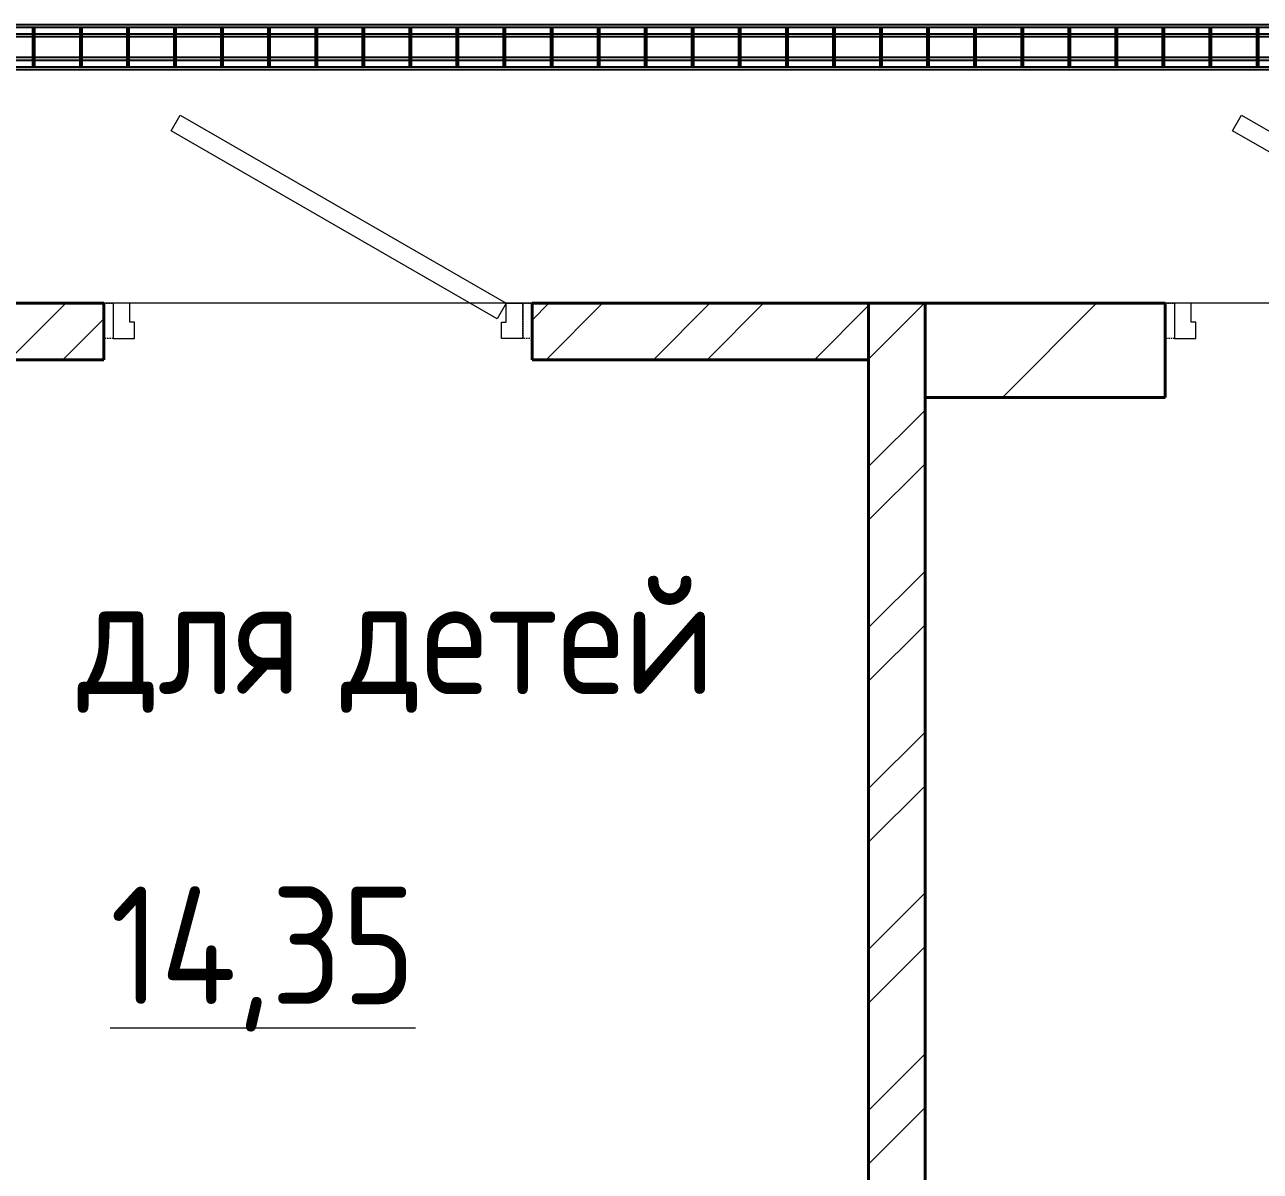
# Model space of a CAD drawing. Header units: millimetres. Extents: x 0 to 351840, y -132678 to 32417.
# Drawn here: x 315263 to 317888, y -112811 to -110374 of the extents above; entities that cross this region are included whole.
import ezdxf

# ---------------------------------------------------------------- set-up
doc = ezdxf.new("R2010")
doc.units = ezdxf.units.MM
doc.linetypes.add('BI_невидимые', pattern=[5, 3, -2])
for name, color, linetype, lineweight in [('Двери', 7, 'Continuous', 18), ('Марки помещений', 7, 'Continuous', 20), ('Перекрытие', 7, 'Continuous', 18), ('Стены внутренние', 7, 'Continuous', 18), ('Стены несущие', 7, 'Continuous', 18)]:
    doc.layers.add(name, color=color, linetype=linetype, lineweight=lineweight)
doc.styles.add('GOST Common_1', font='GOST Common.ttf', dxfattribs={"width": 0.9, "height": 250})
pattern_1 = [(45, (2e-10, 1e-10), (-171.074, 171.074), []), (45, (114.05, 1e-10), (-171.074, 171.074), [])]

# ---------------------------------------------------------------- blocks, each defined once
blk = doc.blocks.new('*U52')
at = {"color": 0, "linetype": 'ByBlock', "lineweight": -2}
for p, q in [((24340.8, 47.5), (187, 47.5)), ((287.3, 42.5), (24340.8, 42.5)), ((24340.8, 27.5), (292.3, 27.5)), ((8987.3, 42.5), (8987.3, 41.5)), ((8987.3, 41.5), (8987.3, 40)), ((8987.3, 40), (8987.3, 37.5)), ((8987.3, 37.5), (8987.3, -37.5)), ((8992.3, 41.5), (8992.3, 42.5)), ((8992.3, 40), (8992.3, 41.5)), ((8992.3, 37.5), (8992.3, 40)), ((8992.3, -37.5), (8992.3, 37.5)), ((9087.3, 42.5), (9087.3, 41.5)), ((9087.3, 41.5), (9087.3, 40)), ((9087.3, 40), (9087.3, 37.5)), ((9087.3, 37.5), (9087.3, -37.5)), ((9092.3, 41.5), (9092.3, 42.5)), ((9092.3, 40), (9092.3, 41.5)), ((9092.3, 37.5), (9092.3, 40)), ((9092.3, -37.5), (9092.3, 37.5)), ((9187.3, 42.5), (9187.3, 41.5)), ((9187.3, 41.5), (9187.3, 40)), ((9187.3, 40), (9187.3, 37.5)), ((9187.3, 37.5), (9187.3, -37.5)), ((9192.3, 41.5), (9192.3, 42.5)), ((9192.3, 40), (9192.3, 41.5)), ((9192.3, 37.5), (9192.3, 40)), ((9192.3, -37.5), (9192.3, 37.5)), ((9287.3, 42.5), (9287.3, 41.5)), ((9287.3, 41.5), (9287.3, 40)), ((9287.3, 40), (9287.3, 37.5)), ((9287.3, 37.5), (9287.3, -37.5)), ((9292.3, 41.5), (9292.3, 42.5)), ((9292.3, 40), (9292.3, 41.5)), ((9292.3, 37.5), (9292.3, 40)), ((9292.3, -37.5), (9292.3, 37.5)), ((9387.3, 42.5), (9387.3, 41.5)), ((9387.3, 41.5), (9387.3, 40)), ((9387.3, 40), (9387.3, 37.5)), ((9387.3, 37.5), (9387.3, -37.5)), ((9392.3, 41.5), (9392.3, 42.5)), ((9392.3, 40), (9392.3, 41.5)), ((9392.3, 37.5), (9392.3, 40)), ((9392.3, -37.5), (9392.3, 37.5)), ((9487.3, 42.5), (9487.3, 41.5)), ((9487.3, 41.5), (9487.3, 40)), ((9487.3, 40), (9487.3, 37.5)), ((9487.3, 37.5), (9487.3, -37.5)), ((9492.3, 41.5), (9492.3, 42.5)), ((9492.3, 40), (9492.3, 41.5)), ((9492.3, 37.5), (9492.3, 40)), ((9492.3, -37.5), (9492.3, 37.5)), ((9587.3, 42.5), (9587.3, 41.5)), ((9587.3, 41.5), (9587.3, 40)), ((9587.3, 40), (9587.3, 37.5)), ((9587.3, 37.5), (9587.3, -37.5)), ((9592.3, 41.5), (9592.3, 42.5)), ((9592.3, 40), (9592.3, 41.5)), ((9592.3, 37.5), (9592.3, 40)), ((9592.3, -37.5), (9592.3, 37.5)), ((9687.3, 42.5), (9687.3, 41.5)), ((9687.3, 41.5), (9687.3, 40)), ((9687.3, 40), (9687.3, 37.5)), ((9687.3, 37.5), (9687.3, -37.5)), ((9692.3, 41.5), (9692.3, 42.5)), ((9692.3, 40), (9692.3, 41.5)), ((9692.3, 37.5), (9692.3, 40)), ((9692.3, -37.5), (9692.3, 37.5)), ((9787.3, 42.5), (9787.3, 41.5)), ((9787.3, 41.5), (9787.3, 40)), ((9787.3, 40), (9787.3, 37.5)), ((9787.3, 37.5), (9787.3, -37.5)), ((9792.3, 41.5), (9792.3, 42.5)), ((9792.3, 40), (9792.3, 41.5)), ((9792.3, 37.5), (9792.3, 40)), ((9792.3, -37.5), (9792.3, 37.5)), ((9887.3, 42.5), (9887.3, 41.5)), ((9887.3, 41.5), (9887.3, 40)), ((9887.3, 40), (9887.3, 37.5)), ((9887.3, 37.5), (9887.3, -37.5)), ((9892.3, 41.5), (9892.3, 42.5)), ((9892.3, 40), (9892.3, 41.5)), ((9892.3, 37.5), (9892.3, 40)), ((9892.3, -37.5), (9892.3, 37.5)), ((9987.3, 42.5), (9987.3, 41.5)), ((9987.3, 41.5), (9987.3, 40)), ((9987.3, 40), (9987.3, 37.5)), ((9987.3, 37.5), (9987.3, -37.5)), ((9992.3, 41.5), (9992.3, 42.5)), ((9992.3, 40), (9992.3, 41.5)), ((9992.3, 37.5), (9992.3, 40)), ((9992.3, -37.5), (9992.3, 37.5)), ((10087.3, 42.5), (10087.3, 41.5)), ((10087.3, 41.5), (10087.3, 40)), ((10087.3, 40), (10087.3, 37.5)), ((10087.3, 37.5), (10087.3, -37.5)), ((10092.3, 41.5), (10092.3, 42.5)), ((10092.3, 40), (10092.3, 41.5)), ((10092.3, 37.5), (10092.3, 40)), ((10092.3, -37.5), (10092.3, 37.5)), ((10187.3, 42.5), (10187.3, 41.5)), ((10187.3, 41.5), (10187.3, 40)), ((10187.3, 40), (10187.3, 37.5)), ((10187.3, 37.5), (10187.3, -37.5)), ((10192.3, 41.5), (10192.3, 42.5)), ((10192.3, 40), (10192.3, 41.5)), ((10192.3, 37.5), (10192.3, 40)), ((10192.3, -37.5), (10192.3, 37.5)), ((10287.3, 42.5), (10287.3, 41.5)), ((10287.3, 41.5), (10287.3, 40)), ((10287.3, 40), (10287.3, 37.5)), ((10287.3, 37.5), (10287.3, -37.5)), ((10292.3, 41.5), (10292.3, 42.5)), ((10292.3, 40), (10292.3, 41.5)), ((10292.3, 37.5), (10292.3, 40)), ((10292.3, -37.5), (10292.3, 37.5)), ((10387.3, 42.5), (10387.3, 41.5)), ((10387.3, 41.5), (10387.3, 40)), ((10387.3, 40), (10387.3, 37.5)), ((10387.3, 37.5), (10387.3, -37.5)), ((10392.3, 41.5), (10392.3, 42.5)), ((10392.3, 40), (10392.3, 41.5)), ((10392.3, 37.5), (10392.3, 40)), ((10392.3, -37.5), (10392.3, 37.5)), ((10487.3, 42.5), (10487.3, 41.5)), ((10487.3, 41.5), (10487.3, 40)), ((10487.3, 40), (10487.3, 37.5)), ((10487.3, 37.5), (10487.3, -37.5)), ((10492.3, 41.5), (10492.3, 42.5)), ((10492.3, 40), (10492.3, 41.5)), ((10492.3, 37.5), (10492.3, 40)), ((10492.3, -37.5), (10492.3, 37.5)), ((10587.3, 42.5), (10587.3, 41.5)), ((10587.3, 41.5), (10587.3, 40)), ((10587.3, 40), (10587.3, 37.5)), ((10587.3, 37.5), (10587.3, -37.5)), ((10592.3, 41.5), (10592.3, 42.5)), ((10592.3, 40), (10592.3, 41.5)), ((10592.3, 37.5), (10592.3, 40)), ((10592.3, -37.5), (10592.3, 37.5)), ((10687.3, 42.5), (10687.3, 41.5)), ((10687.3, 41.5), (10687.3, 40)), ((10687.3, 40), (10687.3, 37.5)), ((10687.3, 37.5), (10687.3, -37.5)), ((10692.3, 41.5), (10692.3, 42.5)), ((10692.3, 40), (10692.3, 41.5)), ((10692.3, 37.5), (10692.3, 40)), ((10692.3, -37.5), (10692.3, 37.5)), ((10787.3, 42.5), (10787.3, 41.5)), ((10787.3, 41.5), (10787.3, 40)), ((10787.3, 40), (10787.3, 37.5)), ((10787.3, 37.5), (10787.3, -37.5)), ((10792.3, 41.5), (10792.3, 42.5)), ((10792.3, 40), (10792.3, 41.5)), ((10792.3, 37.5), (10792.3, 40)), ((10792.3, -37.5), (10792.3, 37.5)), ((10887.3, 42.5), (10887.3, 41.5)), ((10887.3, 41.5), (10887.3, 40)), ((10887.3, 40), (10887.3, 37.5)), ((10887.3, 37.5), (10887.3, -37.5)), ((10892.3, 41.5), (10892.3, 42.5)), ((10892.3, 40), (10892.3, 41.5)), ((10892.3, 37.5), (10892.3, 40)), ((10892.3, -37.5), (10892.3, 37.5)), ((10987.3, 42.5), (10987.3, 41.5)), ((10987.3, 41.5), (10987.3, 40)), ((10987.3, 40), (10987.3, 37.5)), ((10987.3, 37.5), (10987.3, -37.5)), ((10992.3, 41.5), (10992.3, 42.5)), ((10992.3, 40), (10992.3, 41.5)), ((10992.3, 37.5), (10992.3, 40)), ((10992.3, -37.5), (10992.3, 37.5)), ((11087.3, 42.5), (11087.3, 41.5)), ((11087.3, 41.5), (11087.3, 40)), ((11087.3, 40), (11087.3, 37.5)), ((11087.3, 37.5), (11087.3, -37.5)), ((11092.3, 41.5), (11092.3, 42.5)), ((11092.3, 40), (11092.3, 41.5)), ((11092.3, 37.5), (11092.3, 40)), ((11092.3, -37.5), (11092.3, 37.5)), ((11187.3, 42.5), (11187.3, 41.5)), ((11187.3, 41.5), (11187.3, 40)), ((11187.3, 40), (11187.3, 37.5)), ((11187.3, 37.5), (11187.3, -37.5)), ((11192.3, 41.5), (11192.3, 42.5)), ((11192.3, 40), (11192.3, 41.5)), ((11192.3, 37.5), (11192.3, 40)), ((11192.3, -37.5), (11192.3, 37.5)), ((11287.3, 42.5), (11287.3, 41.5)), ((11287.3, 41.5), (11287.3, 40)), ((11287.3, 40), (11287.3, 37.5)), ((11287.3, 37.5), (11287.3, -37.5)), ((11292.3, 41.5), (11292.3, 42.5)), ((11292.3, 40), (11292.3, 41.5)), ((11292.3, 37.5), (11292.3, 40)), ((11292.3, -37.5), (11292.3, 37.5)), ((11387.3, 42.5), (11387.3, 41.5)), ((11387.3, 41.5), (11387.3, 40)), ((11387.3, 40), (11387.3, 37.5)), ((11387.3, 37.5), (11387.3, -37.5)), ((11392.3, 41.5), (11392.3, 42.5)), ((11392.3, 40), (11392.3, 41.5)), ((11392.3, 37.5), (11392.3, 40)), ((11392.3, -37.5), (11392.3, 37.5)), ((11487.3, 42.5), (11487.3, 41.5)), ((11487.3, 41.5), (11487.3, 40)), ((11487.3, 40), (11487.3, 37.5)), ((11487.3, 37.5), (11487.3, -37.5)), ((11492.3, 41.5), (11492.3, 42.5)), ((11492.3, 40), (11492.3, 41.5)), ((11492.3, 37.5), (11492.3, 40)), ((11492.3, -37.5), (11492.3, 37.5)), ((11587.3, 42.5), (11587.3, 41.5)), ((11587.3, 41.5), (11587.3, 40)), ((11587.3, 40), (11587.3, 37.5)), ((11587.3, 37.5), (11587.3, -37.5)), ((11592.3, 41.5), (11592.3, 42.5)), ((11592.3, 40), (11592.3, 41.5)), ((11592.3, 37.5), (11592.3, 40)), ((11592.3, -37.5), (11592.3, 37.5)), ((292.3, 22.5), (24340.8, 22.5)), ((24340.8, -22.5), (292.3, -22.5)), ((187, -47.5), (24340.8, -47.5)), ((24340.8, -42.5), (287.3, -42.5)), ((292.3, -27.5), (24340.8, -27.5)), ((8987.3, -37.5), (8987.3, -40)), ((8987.3, -40), (8987.3, -41.5)), ((8987.3, -41.5), (8987.3, -42.5)), ((8992.3, -40), (8992.3, -37.5)), ((8992.3, -41.5), (8992.3, -40)), ((8992.3, -42.5), (8992.3, -41.5)), ((9087.3, -37.5), (9087.3, -40)), ((9087.3, -40), (9087.3, -41.5)), ((9087.3, -41.5), (9087.3, -42.5)), ((9092.3, -40), (9092.3, -37.5)), ((9092.3, -41.5), (9092.3, -40)), ((9092.3, -42.5), (9092.3, -41.5)), ((9187.3, -37.5), (9187.3, -40)), ((9187.3, -40), (9187.3, -41.5)), ((9187.3, -41.5), (9187.3, -42.5)), ((9192.3, -40), (9192.3, -37.5)), ((9192.3, -41.5), (9192.3, -40)), ((9192.3, -42.5), (9192.3, -41.5)), ((9287.3, -37.5), (9287.3, -40)), ((9287.3, -40), (9287.3, -41.5)), ((9287.3, -41.5), (9287.3, -42.5)), ((9292.3, -40), (9292.3, -37.5)), ((9292.3, -41.5), (9292.3, -40)), ((9292.3, -42.5), (9292.3, -41.5)), ((9387.3, -37.5), (9387.3, -40)), ((9387.3, -40), (9387.3, -41.5)), ((9387.3, -41.5), (9387.3, -42.5)), ((9392.3, -40), (9392.3, -37.5)), ((9392.3, -41.5), (9392.3, -40)), ((9392.3, -42.5), (9392.3, -41.5)), ((9487.3, -37.5), (9487.3, -40)), ((9487.3, -40), (9487.3, -41.5)), ((9487.3, -41.5), (9487.3, -42.5)), ((9492.3, -40), (9492.3, -37.5)), ((9492.3, -41.5), (9492.3, -40)), ((9492.3, -42.5), (9492.3, -41.5)), ((9587.3, -37.5), (9587.3, -40)), ((9587.3, -40), (9587.3, -41.5)), ((9587.3, -41.5), (9587.3, -42.5)), ((9592.3, -40), (9592.3, -37.5)), ((9592.3, -41.5), (9592.3, -40)), ((9592.3, -42.5), (9592.3, -41.5)), ((9687.3, -37.5), (9687.3, -40)), ((9687.3, -40), (9687.3, -41.5)), ((9687.3, -41.5), (9687.3, -42.5)), ((9692.3, -40), (9692.3, -37.5)), ((9692.3, -41.5), (9692.3, -40)), ((9692.3, -42.5), (9692.3, -41.5)), ((9787.3, -37.5), (9787.3, -40)), ((9787.3, -40), (9787.3, -41.5)), ((9787.3, -41.5), (9787.3, -42.5)), ((9792.3, -40), (9792.3, -37.5)), ((9792.3, -41.5), (9792.3, -40)), ((9792.3, -42.5), (9792.3, -41.5)), ((9887.3, -37.5), (9887.3, -40)), ((9887.3, -40), (9887.3, -41.5)), ((9887.3, -41.5), (9887.3, -42.5)), ((9892.3, -40), (9892.3, -37.5)), ((9892.3, -41.5), (9892.3, -40)), ((9892.3, -42.5), (9892.3, -41.5)), ((9987.3, -37.5), (9987.3, -40)), ((9987.3, -40), (9987.3, -41.5)), ((9987.3, -41.5), (9987.3, -42.5)), ((9992.3, -40), (9992.3, -37.5)), ((9992.3, -41.5), (9992.3, -40)), ((9992.3, -42.5), (9992.3, -41.5)), ((10087.3, -37.5), (10087.3, -40)), ((10087.3, -40), (10087.3, -41.5)), ((10087.3, -41.5), (10087.3, -42.5)), ((10092.3, -40), (10092.3, -37.5)), ((10092.3, -41.5), (10092.3, -40)), ((10092.3, -42.5), (10092.3, -41.5)), ((10187.3, -37.5), (10187.3, -40)), ((10187.3, -40), (10187.3, -41.5)), ((10187.3, -41.5), (10187.3, -42.5)), ((10192.3, -40), (10192.3, -37.5)), ((10192.3, -41.5), (10192.3, -40)), ((10192.3, -42.5), (10192.3, -41.5)), ((10287.3, -37.5), (10287.3, -40)), ((10287.3, -40), (10287.3, -41.5)), ((10287.3, -41.5), (10287.3, -42.5)), ((10292.3, -40), (10292.3, -37.5)), ((10292.3, -41.5), (10292.3, -40)), ((10292.3, -42.5), (10292.3, -41.5)), ((10387.3, -37.5), (10387.3, -40)), ((10387.3, -40), (10387.3, -41.5)), ((10387.3, -41.5), (10387.3, -42.5)), ((10392.3, -40), (10392.3, -37.5)), ((10392.3, -41.5), (10392.3, -40)), ((10392.3, -42.5), (10392.3, -41.5)), ((10487.3, -37.5), (10487.3, -40)), ((10487.3, -40), (10487.3, -41.5)), ((10487.3, -41.5), (10487.3, -42.5)), ((10492.3, -40), (10492.3, -37.5)), ((10492.3, -41.5), (10492.3, -40)), ((10492.3, -42.5), (10492.3, -41.5)), ((10587.3, -37.5), (10587.3, -40)), ((10587.3, -40), (10587.3, -41.5)), ((10587.3, -41.5), (10587.3, -42.5)), ((10592.3, -40), (10592.3, -37.5)), ((10592.3, -41.5), (10592.3, -40)), ((10592.3, -42.5), (10592.3, -41.5)), ((10687.3, -37.5), (10687.3, -40)), ((10687.3, -40), (10687.3, -41.5)), ((10687.3, -41.5), (10687.3, -42.5)), ((10692.3, -40), (10692.3, -37.5)), ((10692.3, -41.5), (10692.3, -40)), ((10692.3, -42.5), (10692.3, -41.5)), ((10787.3, -37.5), (10787.3, -40)), ((10787.3, -40), (10787.3, -41.5)), ((10787.3, -41.5), (10787.3, -42.5)), ((10792.3, -40), (10792.3, -37.5)), ((10792.3, -41.5), (10792.3, -40)), ((10792.3, -42.5), (10792.3, -41.5)), ((10887.3, -37.5), (10887.3, -40)), ((10887.3, -40), (10887.3, -41.5)), ((10887.3, -41.5), (10887.3, -42.5)), ((10892.3, -40), (10892.3, -37.5)), ((10892.3, -41.5), (10892.3, -40)), ((10892.3, -42.5), (10892.3, -41.5)), ((10987.3, -37.5), (10987.3, -40)), ((10987.3, -40), (10987.3, -41.5)), ((10987.3, -41.5), (10987.3, -42.5)), ((10992.3, -40), (10992.3, -37.5)), ((10992.3, -41.5), (10992.3, -40)), ((10992.3, -42.5), (10992.3, -41.5)), ((11087.3, -37.5), (11087.3, -40)), ((11087.3, -40), (11087.3, -41.5)), ((11087.3, -41.5), (11087.3, -42.5)), ((11092.3, -40), (11092.3, -37.5)), ((11092.3, -41.5), (11092.3, -40)), ((11092.3, -42.5), (11092.3, -41.5)), ((11187.3, -37.5), (11187.3, -40)), ((11187.3, -40), (11187.3, -41.5)), ((11187.3, -41.5), (11187.3, -42.5)), ((11192.3, -40), (11192.3, -37.5)), ((11192.3, -41.5), (11192.3, -40)), ((11192.3, -42.5), (11192.3, -41.5)), ((11287.3, -37.5), (11287.3, -40)), ((11287.3, -40), (11287.3, -41.5)), ((11287.3, -41.5), (11287.3, -42.5)), ((11292.3, -40), (11292.3, -37.5)), ((11292.3, -41.5), (11292.3, -40)), ((11292.3, -42.5), (11292.3, -41.5)), ((11387.3, -37.5), (11387.3, -40)), ((11387.3, -40), (11387.3, -41.5)), ((11387.3, -41.5), (11387.3, -42.5)), ((11392.3, -40), (11392.3, -37.5)), ((11392.3, -41.5), (11392.3, -40)), ((11392.3, -42.5), (11392.3, -41.5)), ((11487.3, -37.5), (11487.3, -40)), ((11487.3, -40), (11487.3, -41.5)), ((11487.3, -41.5), (11487.3, -42.5)), ((11492.3, -40), (11492.3, -37.5)), ((11492.3, -41.5), (11492.3, -40)), ((11492.3, -42.5), (11492.3, -41.5)), ((11587.3, -37.5), (11587.3, -40)), ((11587.3, -40), (11587.3, -41.5)), ((11587.3, -41.5), (11587.3, -42.5)), ((11592.3, -40), (11592.3, -37.5)), ((11592.3, -41.5), (11592.3, -40)), ((11592.3, -42.5), (11592.3, -41.5))]:
    blk.add_line(p, q, dxfattribs=at)
for centre, start, end in [((8989.8, 40), 180, 0), ((9089.8, 40), 180, 0), ((9189.8, 40), 180, 0), ((9289.8, 40), 180, 0), ((9389.8, 40), 180, 0), ((9489.8, 40), 180, 0), ((9589.8, 40), 180, 0), ((9689.8, 40), 180, 0), ((9789.8, 40), 180, 0), ((9889.8, 40), 180, 0), ((9989.8, 40), 180, 0), ((10089.8, 40), 180, 0), ((10189.8, 40), 180, 0), ((10289.8, 40), 180, 0), ((10389.8, 40), 180, 0), ((10489.8, 40), 180, 0), ((10589.8, 40), 180, 0), ((10689.8, 40), 180, 0), ((10789.8, 40), 180, 0), ((10889.8, 40), 180, 0), ((10989.8, 40), 180, 0), ((11089.8, 40), 180, 0), ((11189.8, 40), 180, 0), ((11289.8, 40), 180, 0), ((11389.8, 40), 180, 0), ((11489.8, 40), 180, 0), ((11589.8, 40), 180, 0), ((8989.8, -40), 0, 180), ((9089.8, -40), 0, 180), ((9189.8, -40), 0, 180), ((9289.8, -40), 0, 180), ((9389.8, -40), 0, 180), ((9489.8, -40), 0, 180), ((9589.8, -40), 0, 180), ((9689.8, -40), 0, 180), ((9789.8, -40), 0, 180), ((9889.8, -40), 0, 180), ((9989.8, -40), 0, 180), ((10089.8, -40), 0, 180), ((10189.8, -40), 0, 180), ((10289.8, -40), 0, 180), ((10389.8, -40), 0, 180), ((10489.8, -40), 0, 180), ((10589.8, -40), 0, 180), ((10689.8, -40), 0, 180), ((10789.8, -40), 0, 180), ((10889.8, -40), 0, 180), ((10989.8, -40), 0, 180), ((11089.8, -40), 0, 180), ((11189.8, -40), 0, 180), ((11289.8, -40), 0, 180), ((11389.8, -40), 0, 180), ((11489.8, -40), 0, 180), ((11589.8, -40), 0, 180)]:
    blk.add_arc(centre, 2.5, start, end, dxfattribs=at)
blk = doc.blocks.new('_Двери_Металлические_Однопольная_Техническая_1_3_4_8 - _дверь_ДМВ_2200-910_Л Д-7_-5814240-02 Этаж__3_300___Отделочный_')
at = {"layer": 'Двери', "color": 9, "lineweight": 9}
for p, q in [((-187, 426.7), (-167.8, 460)), ((-167.8, 460), (525, 60)), ((505.8, 26.7), (-187, 426.7)), ((-275, 60), (-310, 60)), ((-310, 60), (-310, -15)), ((-275, 20), (-275, 60)), ((525, 60), (505.8, 26.7)), ((525, 60), (560, 60)), ((525, 20), (525, 60)), ((560, 60), (560, -15)), ((-265, 20), (-275, 20)), ((-265, -15), (-265, 20)), ((515, 20), (525, 20)), ((515, -15), (515, 20)), ((-310, -15), (-265, -15)), ((560, -15), (515, -15))]:
    blk.add_line(p, q, dxfattribs=at)
at = {"layer": 'Двери', "color": 9, "linetype": 'BI_невидимые', "lineweight": 9}
for p, q in [((-330, -15), (-330, 60)), ((-330, 60), (-310, 60)), ((-330, -15), (-330, 60)), ((-330, 60), (-310, 60)), ((-310, 60), (-310, -15)), ((-310, 60), (-310, -15)), ((560, -15), (560, 60)), ((560, 60), (580, 60)), ((560, -15), (560, 60)), ((560, 60), (580, 60)), ((580, 60), (580, -15)), ((580, 60), (580, -15)), ((-310, -15), (-330, -15)), ((-310, -15), (-330, -15)), ((580, -15), (560, -15)), ((580, -15), (560, -15))]:
    blk.add_line(p, q, dxfattribs=at)
blk = doc.blocks.new('_Двери_Металлические_Однопольная_Техническая_1_3_4_8 - _дверь_ДМВ_2200-910_Л Д-7_-6525029-02 Этаж__3_300___Отделочный_')
at = {"layer": 'Двери', "color": 9, "lineweight": 9}
for p, q in [((-187, 466.7), (-167.8, 500)), ((-167.8, 500), (525, 100)), ((505.8, 66.7), (-187, 466.7)), ((-275, 100), (-310, 100)), ((-310, 100), (-310, 25)), ((-275, 60), (-275, 100)), ((525, 100), (505.8, 66.7)), ((525, 100), (560, 100)), ((525, 60), (525, 100)), ((560, 100), (560, 25)), ((-265, 60), (-275, 60)), ((-265, 25), (-265, 60)), ((515, 60), (525, 60)), ((515, 25), (515, 60)), ((-310, 25), (-265, 25)), ((560, 25), (515, 25))]:
    blk.add_line(p, q, dxfattribs=at)
at = {"layer": 'Двери', "color": 9, "linetype": 'BI_невидимые', "lineweight": 9}
for p, q in [((-330, 25), (-330, 100)), ((-330, 100), (-310, 100)), ((-330, 25), (-330, 100)), ((-330, 100), (-310, 100)), ((-310, 100), (-310, 25)), ((-310, 100), (-310, 25)), ((560, 25), (560, 100)), ((560, 100), (580, 100)), ((560, 25), (560, 100)), ((560, 100), (580, 100)), ((580, 100), (580, 25)), ((580, 100), (580, 25)), ((-310, 25), (-330, 25)), ((-310, 25), (-330, 25)), ((580, 25), (560, 25)), ((580, 25), (560, 25))]:
    blk.add_line(p, q, dxfattribs=at)
blk = doc.blocks.new('A$C6dd5c291')
at = {"layer": 'Стены внутренние', "lineweight": 9}
h = blk.add_hatch(dxfattribs=at)
h.set_pattern_fill('FP_35', color=9, style=0, pattern_type=2)
h.set_pattern_definition(pattern_1)
h.paths.add_polyline_path([(18480, 5280), (18480, 5400), (17765, 5400), (17765, 5280), (17883.2, 5280)])
h.paths.add_polyline_path([(16855, 5280), (16855, 5400), (15700, 5400), (15700, 5280), (16812.4, 5280)])
h = blk.add_hatch(dxfattribs=at)
h.set_pattern_fill('FP_35', color=9, style=0, pattern_type=2)
h.set_pattern_definition(pattern_1)
h.paths.add_polyline_path([(18600, -50), (18600, 5400), (18480, 5400), (18480, -50)])
h = blk.add_hatch(dxfattribs=at)
h.set_pattern_fill('FP_33', color=9, style=0, pattern_type=2)
h.set_pattern_definition([(0, (2e-10, 1e-10), (1625.6, 406.4), [67.056, -1152.144, 67.056, -1152.144, -6502.4]), (0, (2e-10, 1e-10), (1625.6, 406.4), [-2438.4, 67.056, -2371.344, 67.056, -1152.144, -2844.8]), (0, (2e-10, 1e-10), (1625.6, 406.4), [-6096, 67.056, -745.744, 67.056, -1964.944]), (120, (609.6, 203.2), (-1164.7527, 1204.611), [67.056, -1152.144, 67.056, -1152.144, -6502.4]), (120, (609.6, 203.2), (-1164.7527, 1204.611), [-2438.4, 67.056, -2371.344, 67.056, -1152.144, -2844.8]), (120, (609.6, 203.2), (-1164.7527, 1204.611), [-6096, 67.056, -745.744, 67.056, -1964.944]), (240, (812.8, 1016), (-460.8473, -1611.011), [67.056, -1152.144, 67.056, -1152.144, -6502.4]), (240, (812.8, 1016), (-460.8473, -1611.011), [-2438.4, 67.056, -2371.344, 67.056, -1152.144, -2844.8]), (240, (812.8, 1016), (-460.8473, -1611.011), [-6096, 67.056, -745.744, 67.056, -1964.944])])
h.paths.add_polyline_path([(33050, 5200), (33050, 5400), (26450, 5400), (26450.3, 5200), (32875.6, 5200)])
h.paths.add_polyline_path([(24940, 5200), (24940, 5400), (20020, 5400), (20020, 5200), (24844, 5200)])
h.paths.add_polyline_path([(19110, 5200), (19110, 5400), (18600, 5400), (18600, 5200)])
h = blk.add_hatch(dxfattribs=at)
h.set_pattern_fill('FP_34', color=9, style=0, pattern_type=2)
h.set_pattern_definition([(45, (2e-10, 1e-10), (-212.132, 212.132), [])])
h.paths.add_polyline_path([(33050, 5200), (33050, 5400), (26450, 5400), (26450.3, 5200), (32875.6, 5200)])
h.paths.add_polyline_path([(24940, 5200), (24940, 5400), (20020, 5400), (20020, 5200), (24844, 5200)])
h.paths.add_polyline_path([(19110, 5200), (19110, 5400), (18600, 5400), (18600, 5200)])
at = {"layer": 'Перекрытие', "color": 9, "lineweight": 9}
for p, q in [((17765, 5400), (16855, 5400)), ((20020, 5400), (19110, 5400))]:
    blk.add_line(p, q, dxfattribs=at)
at = {"layer": 'Стены несущие', "color": 9, "lineweight": 40}
for p, q in [((16855, 5400), (14394, 5400)), ((16855, 5280), (16855, 5400)), ((19110, 5400), (17765, 5400)), ((17765, 5400), (17765, 5280)), ((18480, -50), (18480, 5400)), ((18600, -50), (18600, 5400)), ((19110, 5200), (19110, 5400)), ((15700, 5280), (16855, 5280)), ((17765, 5280), (18480, 5280)), ((18600, 5200), (19110, 5200))]:
    blk.add_line(p, q, dxfattribs=at)
at = {"layer": 'Двери', "color": 9}
for name, p in [('_Двери_Металлические_Однопольная_Техническая_1_3_4_8 - _дверь_ДМВ_2200-910_Л Д-7_-5814240-02 Этаж__3_300___Отделочный_', (17185, 5340)), ('_Двери_Металлические_Однопольная_Техническая_1_3_4_8 - _дверь_ДМВ_2200-910_Л Д-7_-6525029-02 Этаж__3_300___Отделочный_', (19440, 5300))]:
    blk.add_blockref(name, p, dxfattribs=at)
at = {"layer": 'Марки помещений', "color": 9, "lineweight": 9, "char_height": 250, "attachment_point": 1, "style": 'GOST Common_1'}
for s, insert, width in [('\\fGOST Common|b0|i0|c204|p34|;\\W.9; ', (16722, 4819.3), 93.797), ('\\fGOST Common|b0|i0|c204|p34|;\\W.9; ', (17281.6, 4819.3), 93.797), ('детей', (17359, 4819.3), 1024.557), ('для', (16799.4, 4819.3), 584.43), ('\\L14,35', (16868.1, 4160.2), 836.962)]:
    blk.add_mtext(s, dxfattribs=dict(at, insert=insert, width=width))

msp = doc.modelspace()

# ---------------------------------------------------------------- block references
msp.add_blockref('A$C6dd5c291', (298576.4, -116365.9))
at = {"color": 1}
msp.add_blockref('*U52', (306292.8, -110421.3), dxfattribs=at)

doc.saveas('drawing.dxf')
